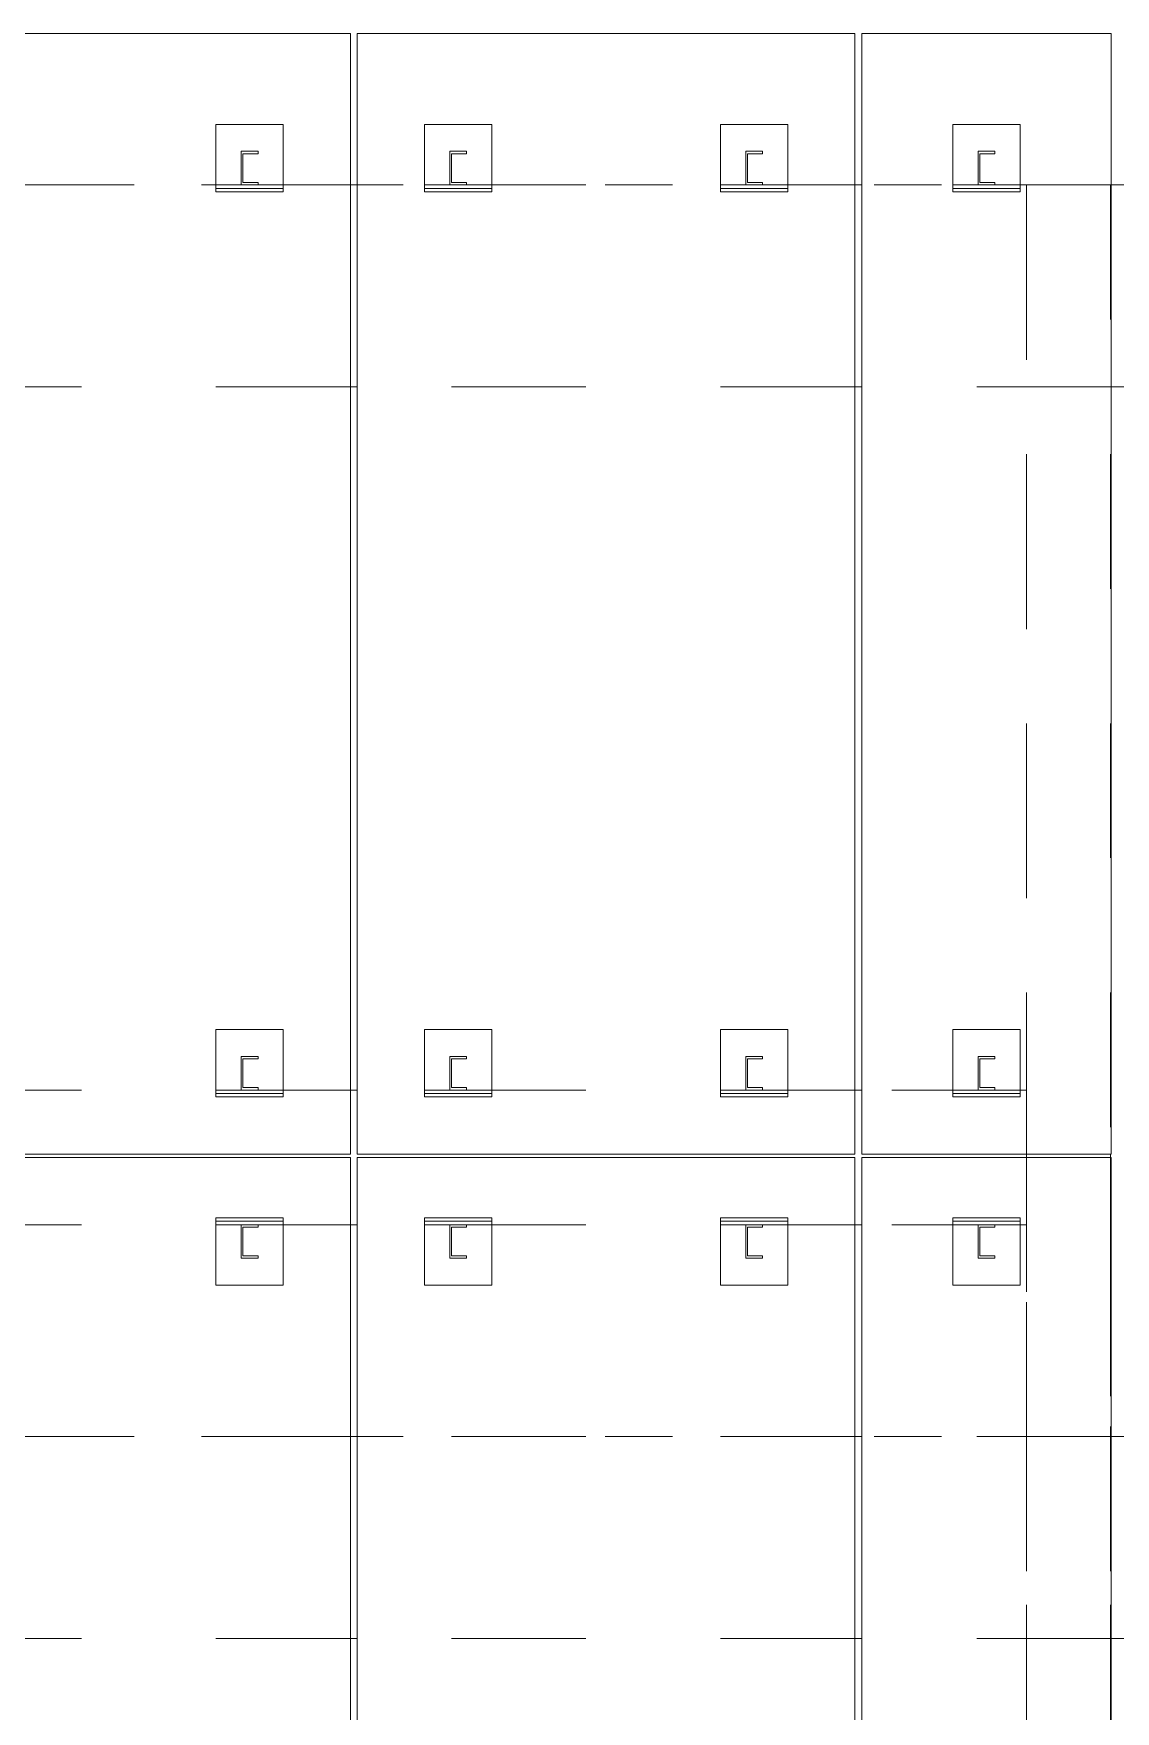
# Model space of a CAD drawing. Header units: millimetres. Extents: x 652937 to 1670132, y 1473552 to 2851037.
# Drawn here: x 663517.609 to 663520.826, y 1524532.704 to 1524537.69 of the extents above; entities that cross this region are included whole.
import ezdxf

# ---------------------------------------------------------------- set-up
doc = ezdxf.new("R2010")
doc.units = ezdxf.units.MM
for name, pattern in [('XKITLINE00', [0]), ('XKITLINE01', [4, 1, -1, 1, -1]), ('XKITLINE02', [4, 2, -2])]:
    doc.linetypes.add(name, pattern=pattern)
doc.layers.add('Part', color=7, linetype='Continuous', lineweight=0)
doc.layers.add('S-GRID', color=7, linetype='Continuous', lineweight=9)

# ---------------------------------------------------------------- blocks, each defined once
blk = doc.blocks.new('*A24823555')
at = {"layer": 'S-GRID', "color": 7, "linetype": 'XKITLINE01', "lineweight": 0}
blk.add_line((139.952037, 47.972868), (282.742408, 47.972868), dxfattribs=at)
blk = doc.blocks.new('*A24863559')
at = {"layer": 'S-GRID', "color": 7, "linetype": 'XKITLINE01', "lineweight": 0}
blk.add_line((139.952037, 66.572868), (282.742408, 66.572868), dxfattribs=at)
blk = doc.blocks.new('*A25143587')
at = {"layer": 'Part', "color": 7, "linetype": 'XKITLINE02', "lineweight": 0}
for p, q in [((226.217337, 31.472868), (226.217337, 47.972868)), ((226.217337, 47.972868), (226.217339, 47.972868)), ((226.217337, 47.972868), (227.467339, 47.972868)), ((226.217339, 47.972868), (226.217339, 37.222868)), ((227.467337, 31.472868), (227.467337, 47.972868)), ((227.467339, 47.972868), (227.467339, 37.222868)), ((226.217339, 37.122868), (226.217339, 31.472868)), ((227.467339, 37.122868), (227.467339, 31.472868)), ((226.217339, 31.472868), (226.217337, 31.472868)), ((226.217337, 31.472868), (227.467339, 31.472868))]:
    blk.add_line(p, q, dxfattribs=at)
at = {"layer": 'Part', "color": 7, "linetype": 'XKITLINE00', "lineweight": 0}
for p, q in [((226.217339, 37.222868), (226.217339, 37.122868)), ((227.467339, 37.222868), (227.467339, 37.122868))]:
    blk.add_line(p, q, dxfattribs=at)
blk = doc.blocks.new('*A25213594')
at = {"layer": 'Part', "color": 7, "linetype": 'XKITLINE00', "lineweight": 0}
for p, q in [((208.767361, 68.822868), (216.167361, 68.822868)), ((216.167361, 68.822868), (216.167361, 52.172868)), ((216.167361, 52.172868), (208.767361, 52.172868)), ((208.767361, 52.122868), (216.167361, 52.122868)), ((216.167361, 52.122868), (216.167361, 37.222868))]:
    blk.add_line(p, q, dxfattribs=at)
at = {"layer": 'Part', "color": 7, "linetype": 'XKITLINE02', "lineweight": 0}
for p, q in [((216.16736, 52.172868), (216.16736, 68.822868)), ((216.16736, 37.222868), (216.16736, 52.122868))]:
    blk.add_line(p, q, dxfattribs=at)
blk = doc.blocks.new('*A25223595')
at = {"layer": 'Part', "color": 7, "linetype": 'XKITLINE00', "lineweight": 0}
for p, q in [((216.26736, 68.822868), (216.267361, 68.822868)), ((216.267361, 68.822868), (223.667361, 68.822868)), ((216.267361, 68.822868), (216.267361, 52.172868)), ((223.667361, 68.822868), (223.667361, 52.172868)), ((216.267361, 52.172868), (216.26736, 52.172868)), ((216.26736, 52.122868), (216.267361, 52.122868)), ((223.667361, 52.172868), (216.267361, 52.172868)), ((216.267361, 52.122868), (223.667361, 52.122868)), ((216.267361, 52.122868), (216.267361, 37.222868)), ((223.667361, 52.122868), (223.667361, 37.222868))]:
    blk.add_line(p, q, dxfattribs=at)
at = {"layer": 'Part', "color": 7, "linetype": 'XKITLINE02', "lineweight": 0}
for p, q in [((216.267361, 68.822868), (216.26736, 68.822868)), ((216.26736, 68.822868), (216.26736, 52.172868)), ((223.66736, 52.172868), (223.66736, 68.822868)), ((216.267361, 52.172868), (216.26736, 52.172868)), ((216.267361, 52.122868), (216.26736, 52.122868)), ((216.26736, 52.122868), (216.26736, 37.222868)), ((223.66736, 37.222868), (223.66736, 52.122868))]:
    blk.add_line(p, q, dxfattribs=at)
blk = doc.blocks.new('*A25233596')
at = {"layer": 'Part', "color": 7, "linetype": 'XKITLINE00', "lineweight": 0}
for p, q in [((223.76736, 68.822868), (223.767361, 68.822868)), ((223.767361, 68.822868), (227.477361, 68.822868)), ((223.767361, 68.822868), (223.767361, 52.172868)), ((227.477361, 68.822868), (227.477361, 52.172868)), ((223.767361, 52.172868), (223.76736, 52.172868)), ((223.76736, 52.122868), (223.767361, 52.122868)), ((227.477361, 52.172868), (223.767361, 52.172868)), ((223.767361, 52.122868), (227.477361, 52.122868)), ((223.767361, 52.122868), (223.767361, 37.222868)), ((227.477361, 52.122868), (227.477361, 37.222868))]:
    blk.add_line(p, q, dxfattribs=at)
at = {"layer": 'Part', "color": 7, "linetype": 'XKITLINE02', "lineweight": 0}
for p, q in [((223.767361, 68.822868), (223.76736, 68.822868)), ((223.76736, 68.822868), (223.76736, 52.172868)), ((227.47736, 52.172868), (227.47736, 68.822868)), ((223.767361, 52.172868), (223.76736, 52.172868)), ((223.767361, 52.122868), (223.76736, 52.122868)), ((223.76736, 52.122868), (223.76736, 37.222868)), ((227.47736, 37.222868), (227.47736, 52.122868))]:
    blk.add_line(p, q, dxfattribs=at)
blk = doc.blocks.new('*A28003873')
at = {"layer": 'Part', "color": 7, "linetype": 'XKITLINE02', "lineweight": 0}
for p, q in [((216.167361, 47.972868), (208.767361, 47.972868)), ((223.667361, 47.972868), (216.267361, 47.972868)), ((227.477361, 47.972868), (223.767361, 47.972868)), ((216.167361, 44.972868), (208.767361, 44.972868)), ((223.667361, 44.972868), (216.267361, 44.972868)), ((227.477361, 44.972868), (223.767361, 44.972868))]:
    blk.add_line(p, q, dxfattribs=at)
at = {"layer": 'Part', "color": 7, "linetype": 'XKITLINE00', "lineweight": 0}
for p, q in [((216.267361, 47.972868), (216.167361, 47.972868)), ((223.767361, 47.972868), (223.667361, 47.972868)), ((271.212361, 47.972868), (227.477361, 47.972868)), ((216.267361, 44.972868), (216.167361, 44.972868)), ((223.767361, 44.972868), (223.667361, 44.972868)), ((271.212361, 44.972868), (227.477361, 44.972868))]:
    blk.add_line(p, q, dxfattribs=at)
blk = doc.blocks.new('*A28023875')
at = {"layer": 'Part', "color": 7, "linetype": 'XKITLINE00', "lineweight": 0}
for p, q in [((186.267361, 53.122868), (185.8184, 53.122868)), ((185.818401, 51.122868), (185.818401, 53.122868)), ((193.767361, 53.122868), (193.667361, 53.122868)), ((201.267361, 53.122868), (201.167361, 53.122868)), ((208.767361, 53.122868), (208.667361, 53.122868)), ((216.267361, 53.122868), (216.167361, 53.122868)), ((223.767361, 53.122868), (223.667361, 53.122868)), ((226.217339, 52.172868), (226.217339, 52.122868)), ((185.818401, 51.122868), (185.8184, 51.122868)), ((186.267361, 51.122868), (185.818401, 51.122868)), ((193.767361, 51.122868), (193.667361, 51.122868)), ((201.267361, 51.122868), (201.167361, 51.122868)), ((208.767361, 51.122868), (208.667361, 51.122868)), ((216.267361, 51.122868), (216.167361, 51.122868)), ((223.767361, 51.122868), (223.667361, 51.122868))]:
    blk.add_line(p, q, dxfattribs=at)
at = {"layer": 'Part', "color": 7, "linetype": 'XKITLINE02', "lineweight": 0}
for p, q in [((185.8184, 51.122868), (185.8184, 53.122868)), ((185.8184, 53.122868), (185.818401, 53.122868)), ((193.667361, 53.122868), (186.267361, 53.122868)), ((201.167361, 53.122868), (193.767361, 53.122868)), ((208.667361, 53.122868), (201.267361, 53.122868)), ((216.167361, 53.122868), (208.767361, 53.122868)), ((223.667361, 53.122868), (216.267361, 53.122868)), ((226.217339, 53.122868), (223.767361, 53.122868)), ((226.217338, 51.122868), (226.217338, 53.122868)), ((226.217338, 53.122868), (226.217339, 53.122868)), ((226.217339, 53.122868), (226.217339, 52.172868)), ((226.217339, 52.122868), (226.217339, 51.122868)), ((193.667361, 51.122868), (186.267361, 51.122868)), ((201.167361, 51.122868), (193.767361, 51.122868)), ((208.667361, 51.122868), (201.267361, 51.122868)), ((216.167361, 51.122868), (208.767361, 51.122868)), ((223.667361, 51.122868), (216.267361, 51.122868)), ((226.217339, 51.122868), (223.767361, 51.122868)), ((226.217339, 51.122868), (226.217338, 51.122868))]:
    blk.add_line(p, q, dxfattribs=at)
blk = doc.blocks.new('*A28033876')
at = {"layer": 'Part', "color": 7, "linetype": 'XKITLINE02', "lineweight": 0}
for p, q in [((216.167361, 66.572868), (208.767361, 66.572868)), ((223.667361, 66.572868), (216.267361, 66.572868)), ((227.477361, 66.572868), (223.767361, 66.572868)), ((216.167361, 63.572868), (208.767361, 63.572868)), ((223.667361, 63.572868), (216.267361, 63.572868)), ((227.477361, 63.572868), (223.767361, 63.572868))]:
    blk.add_line(p, q, dxfattribs=at)
at = {"layer": 'Part', "color": 7, "linetype": 'XKITLINE00', "lineweight": 0}
for p, q in [((216.267361, 66.572868), (216.167361, 66.572868)), ((223.767361, 66.572868), (223.667361, 66.572868)), ((271.212361, 66.572868), (227.477361, 66.572868)), ((216.267361, 63.572868), (216.167361, 63.572868)), ((223.767361, 63.572868), (223.667361, 63.572868)), ((271.212361, 63.572868), (227.477361, 63.572868))]:
    blk.add_line(p, q, dxfattribs=at)
blk = doc.blocks.new('*A31324204')
at = {"layer": 'Part', "color": 7, "linetype": 'XKITLINE02', "lineweight": 0}
for p, q in [((226.217337, 47.972868), (226.217337, 66.572868)), ((226.217337, 66.572868), (226.217339, 66.572868)), ((226.217337, 66.572868), (227.467339, 66.572868)), ((226.217339, 66.572868), (226.217339, 52.172868)), ((227.467337, 66.572868), (227.467337, 47.972868)), ((227.467339, 66.572868), (227.467339, 52.172868)), ((226.217339, 52.122868), (226.217339, 47.972868)), ((227.467339, 52.122868), (227.467339, 47.972868)), ((226.217339, 47.972868), (226.217337, 47.972868)), ((226.217337, 47.972868), (227.467339, 47.972868))]:
    blk.add_line(p, q, dxfattribs=at)
at = {"layer": 'Part', "color": 7, "linetype": 'XKITLINE00', "lineweight": 0}
for p, q in [((226.217339, 52.172868), (226.217339, 52.122868)), ((227.467339, 52.172868), (227.467339, 52.122868))]:
    blk.add_line(p, q, dxfattribs=at)
blk = doc.blocks.new('*A31434215')
at = {"layer": 'Part', "color": 7, "linetype": 'XKITLINE02', "lineweight": 0}
for p, q in [((215.167392, 51.222868), (214.16739, 51.222868)), ((214.16739, 51.222868), (214.16739, 50.222868)), ((214.167392, 50.222868), (214.167392, 51.222868)), ((215.16739, 50.222868), (215.16739, 51.222868)), ((215.167392, 50.222868), (215.167392, 51.222868)), ((214.16739, 50.222868), (215.167392, 50.222868))]:
    blk.add_line(p, q, dxfattribs=at)
blk = doc.blocks.new('*A31444216')
at = {"layer": 'Part', "color": 7, "linetype": 'XKITLINE02', "lineweight": 0}
for p, q in [((214.792407, 51.122868), (214.542407, 51.122868)), ((214.542407, 50.622868), (214.542407, 51.122868)), ((214.542407, 50.622868), (214.542407, 51.122868)), ((214.792407, 51.085368), (214.792407, 51.122868)), ((214.792407, 51.085368), (214.792407, 51.122868)), ((214.792407, 51.085368), (214.567407, 51.085368)), ((214.567407, 51.085368), (214.567407, 50.660368)), ((214.567407, 50.660368), (214.567407, 51.085368)), ((214.792407, 50.622868), (214.542407, 50.622868)), ((214.567407, 50.660368), (214.792407, 50.660368)), ((214.792407, 50.622868), (214.792407, 50.660368)), ((214.792407, 50.622868), (214.792407, 50.660368))]:
    blk.add_line(p, q, dxfattribs=at)
blk = doc.blocks.new('*A31454217')
at = {"layer": 'Part', "color": 7, "linetype": 'XKITLINE02', "lineweight": 0}
for p, q in [((218.267392, 51.222868), (217.26739, 51.222868)), ((217.26739, 51.222868), (217.26739, 50.222868)), ((217.267392, 50.222868), (217.267392, 51.222868)), ((218.26739, 50.222868), (218.26739, 51.222868)), ((218.267392, 50.222868), (218.267392, 51.222868)), ((217.26739, 50.222868), (218.267392, 50.222868))]:
    blk.add_line(p, q, dxfattribs=at)
blk = doc.blocks.new('*A31464218')
at = {"layer": 'Part', "color": 7, "linetype": 'XKITLINE02', "lineweight": 0}
for p, q in [((217.892407, 51.122868), (217.642407, 51.122868)), ((217.642407, 50.622868), (217.642407, 51.122868)), ((217.642407, 50.622868), (217.642407, 51.122868)), ((217.892407, 51.085368), (217.892407, 51.122868)), ((217.892407, 51.085368), (217.892407, 51.122868)), ((217.892407, 51.085368), (217.667407, 51.085368)), ((217.667407, 51.085368), (217.667407, 50.660368)), ((217.667407, 50.660368), (217.667407, 51.085368)), ((217.892407, 50.622868), (217.642407, 50.622868)), ((217.667407, 50.660368), (217.892407, 50.660368)), ((217.892407, 50.622868), (217.892407, 50.660368)), ((217.892407, 50.622868), (217.892407, 50.660368))]:
    blk.add_line(p, q, dxfattribs=at)
blk = doc.blocks.new('*A31474219')
at = {"layer": 'Part', "color": 7, "linetype": 'XKITLINE02', "lineweight": 0}
for p, q in [((222.667392, 51.222868), (221.66739, 51.222868)), ((221.66739, 51.222868), (221.66739, 50.222868)), ((221.667392, 50.222868), (221.667392, 51.222868)), ((222.66739, 50.222868), (222.66739, 51.222868)), ((222.667392, 50.222868), (222.667392, 51.222868)), ((221.66739, 50.222868), (222.667392, 50.222868))]:
    blk.add_line(p, q, dxfattribs=at)
blk = doc.blocks.new('*A31484220')
at = {"layer": 'Part', "color": 7, "linetype": 'XKITLINE02', "lineweight": 0}
for p, q in [((222.292407, 51.122868), (222.042407, 51.122868)), ((222.042407, 50.622868), (222.042407, 51.122868)), ((222.042407, 50.622868), (222.042407, 51.122868)), ((222.292407, 51.085368), (222.292407, 51.122868)), ((222.292407, 51.085368), (222.292407, 51.122868)), ((222.292407, 51.085368), (222.067407, 51.085368)), ((222.067407, 51.085368), (222.067407, 50.660368)), ((222.067407, 50.660368), (222.067407, 51.085368)), ((222.292407, 50.622868), (222.042407, 50.622868)), ((222.067407, 50.660368), (222.292407, 50.660368)), ((222.292407, 50.622868), (222.292407, 50.660368)), ((222.292407, 50.622868), (222.292407, 50.660368))]:
    blk.add_line(p, q, dxfattribs=at)
blk = doc.blocks.new('*A31494221')
at = {"layer": 'Part', "color": 7, "linetype": 'XKITLINE02', "lineweight": 0}
for p, q in [((226.122392, 51.222868), (225.12239, 51.222868)), ((225.12239, 51.222868), (225.12239, 50.222868)), ((225.122392, 50.222868), (225.122392, 51.222868)), ((226.12239, 50.222868), (226.12239, 51.222868)), ((226.122392, 50.222868), (226.122392, 51.222868)), ((225.12239, 50.222868), (226.122392, 50.222868))]:
    blk.add_line(p, q, dxfattribs=at)
blk = doc.blocks.new('*A31504222')
at = {"layer": 'Part', "color": 7, "linetype": 'XKITLINE02', "lineweight": 0}
for p, q in [((225.747407, 51.122868), (225.497407, 51.122868)), ((225.497407, 50.622868), (225.497407, 51.122868)), ((225.497407, 50.622868), (225.497407, 51.122868)), ((225.747407, 51.085368), (225.747407, 51.122868)), ((225.747407, 51.085368), (225.747407, 51.122868)), ((225.747407, 51.085368), (225.522407, 51.085368)), ((225.522407, 51.085368), (225.522407, 50.660368)), ((225.522407, 50.660368), (225.522407, 51.085368)), ((225.747407, 50.622868), (225.497407, 50.622868)), ((225.522407, 50.660368), (225.747407, 50.660368)), ((225.747407, 50.622868), (225.747407, 50.660368)), ((225.747407, 50.622868), (225.747407, 50.660368))]:
    blk.add_line(p, q, dxfattribs=at)
blk = doc.blocks.new('*A31864258')
at = {"layer": 'Part', "color": 7, "linetype": 'XKITLINE02', "lineweight": 0}
for p, q in [((215.167407, 51.172868), (214.167406, 51.172868)), ((214.167406, 51.172868), (214.167406, 51.122868)), ((214.167406, 51.122868), (215.167407, 51.122868)), ((214.167407, 51.172868), (214.167407, 51.122868)), ((215.167406, 51.172868), (215.167407, 51.172868)), ((215.167406, 51.172868), (215.167406, 51.122868)), ((215.167406, 51.122868), (215.167407, 51.122868)), ((215.167407, 51.122868), (215.167407, 51.172868))]:
    blk.add_line(p, q, dxfattribs=at)
blk = doc.blocks.new('*A31874259')
at = {"layer": 'Part', "color": 7, "linetype": 'XKITLINE02', "lineweight": 0}
for p, q in [((218.267407, 51.172868), (217.267406, 51.172868)), ((217.267406, 51.172868), (217.267406, 51.122868)), ((217.267406, 51.122868), (218.267407, 51.122868)), ((217.267407, 51.172868), (217.267407, 51.122868)), ((218.267406, 51.172868), (218.267407, 51.172868)), ((218.267406, 51.172868), (218.267406, 51.122868)), ((218.267406, 51.122868), (218.267407, 51.122868)), ((218.267407, 51.122868), (218.267407, 51.172868))]:
    blk.add_line(p, q, dxfattribs=at)
blk = doc.blocks.new('*A31884260')
at = {"layer": 'Part', "color": 7, "linetype": 'XKITLINE02', "lineweight": 0}
for p, q in [((222.667407, 51.172868), (221.667406, 51.172868)), ((221.667406, 51.172868), (221.667406, 51.122868)), ((221.667406, 51.122868), (222.667407, 51.122868)), ((221.667407, 51.172868), (221.667407, 51.122868)), ((222.667406, 51.172868), (222.667407, 51.172868)), ((222.667406, 51.172868), (222.667406, 51.122868)), ((222.667406, 51.122868), (222.667407, 51.122868)), ((222.667407, 51.122868), (222.667407, 51.172868))]:
    blk.add_line(p, q, dxfattribs=at)
blk = doc.blocks.new('*A31894261')
at = {"layer": 'Part', "color": 7, "linetype": 'XKITLINE02', "lineweight": 0}
for p, q in [((226.122407, 51.172868), (225.122406, 51.172868)), ((225.122406, 51.172868), (225.122406, 51.122868)), ((225.122406, 51.122868), (226.122407, 51.122868)), ((225.122407, 51.172868), (225.122407, 51.122868)), ((226.122406, 51.172868), (226.122407, 51.172868)), ((226.122406, 51.172868), (226.122406, 51.122868)), ((226.122406, 51.122868), (226.122407, 51.122868)), ((226.122407, 51.122868), (226.122407, 51.172868))]:
    blk.add_line(p, q, dxfattribs=at)
blk = doc.blocks.new('*A31904262')
at = {"layer": 'Part', "color": 7, "linetype": 'XKITLINE02', "lineweight": 0}
for p, q in [((215.167392, 54.022868), (214.16739, 54.022868)), ((214.16739, 54.022868), (214.16739, 53.022868)), ((214.167392, 53.022868), (214.167392, 54.022868)), ((215.16739, 53.022868), (215.16739, 54.022868)), ((215.167392, 53.022868), (215.167392, 54.022868)), ((214.16739, 53.022868), (215.167392, 53.022868))]:
    blk.add_line(p, q, dxfattribs=at)
blk = doc.blocks.new('*A31914263')
at = {"layer": 'Part', "color": 7, "linetype": 'XKITLINE02', "lineweight": 0}
for p, q in [((214.792407, 53.622868), (214.542407, 53.622868)), ((214.542407, 53.122868), (214.542407, 53.622868)), ((214.542407, 53.122868), (214.542407, 53.622868)), ((214.792407, 53.585368), (214.792407, 53.622868)), ((214.792407, 53.585368), (214.792407, 53.622868)), ((214.792407, 53.585368), (214.567407, 53.585368)), ((214.567407, 53.585368), (214.567407, 53.160368)), ((214.567407, 53.160368), (214.567407, 53.585368)), ((214.792407, 53.122868), (214.542407, 53.122868)), ((214.567407, 53.160368), (214.792407, 53.160368)), ((214.792407, 53.122868), (214.792407, 53.160368)), ((214.792407, 53.122868), (214.792407, 53.160368))]:
    blk.add_line(p, q, dxfattribs=at)
blk = doc.blocks.new('*A31924264')
at = {"layer": 'Part', "color": 7, "linetype": 'XKITLINE02', "lineweight": 0}
for p, q in [((215.167407, 53.122868), (214.167406, 53.122868)), ((214.167406, 53.122868), (214.167406, 53.072868)), ((214.167407, 53.122868), (214.167407, 53.072868)), ((215.167406, 53.122868), (215.167407, 53.122868)), ((215.167406, 53.122868), (215.167406, 53.072868)), ((215.167407, 53.072868), (215.167407, 53.122868)), ((214.167406, 53.072868), (215.167407, 53.072868)), ((215.167406, 53.072868), (215.167407, 53.072868))]:
    blk.add_line(p, q, dxfattribs=at)
blk = doc.blocks.new('*A31934265')
at = {"layer": 'Part', "color": 7, "linetype": 'XKITLINE02', "lineweight": 0}
for p, q in [((218.267392, 54.022868), (217.26739, 54.022868)), ((217.26739, 54.022868), (217.26739, 53.022868)), ((217.267392, 53.022868), (217.267392, 54.022868)), ((218.26739, 53.022868), (218.26739, 54.022868)), ((218.267392, 53.022868), (218.267392, 54.022868)), ((217.26739, 53.022868), (218.267392, 53.022868))]:
    blk.add_line(p, q, dxfattribs=at)
blk = doc.blocks.new('*A31944266')
at = {"layer": 'Part', "color": 7, "linetype": 'XKITLINE02', "lineweight": 0}
for p, q in [((217.892407, 53.622868), (217.642407, 53.622868)), ((217.642407, 53.122868), (217.642407, 53.622868)), ((217.642407, 53.122868), (217.642407, 53.622868)), ((217.892407, 53.585368), (217.892407, 53.622868)), ((217.892407, 53.585368), (217.892407, 53.622868)), ((217.892407, 53.585368), (217.667407, 53.585368)), ((217.667407, 53.585368), (217.667407, 53.160368)), ((217.667407, 53.160368), (217.667407, 53.585368)), ((217.892407, 53.122868), (217.642407, 53.122868)), ((217.667407, 53.160368), (217.892407, 53.160368)), ((217.892407, 53.122868), (217.892407, 53.160368)), ((217.892407, 53.122868), (217.892407, 53.160368))]:
    blk.add_line(p, q, dxfattribs=at)
blk = doc.blocks.new('*A31954267')
at = {"layer": 'Part', "color": 7, "linetype": 'XKITLINE02', "lineweight": 0}
for p, q in [((218.267407, 53.122868), (217.267406, 53.122868)), ((217.267406, 53.122868), (217.267406, 53.072868)), ((217.267407, 53.122868), (217.267407, 53.072868)), ((218.267406, 53.122868), (218.267407, 53.122868)), ((218.267406, 53.122868), (218.267406, 53.072868)), ((218.267407, 53.072868), (218.267407, 53.122868)), ((217.267406, 53.072868), (218.267407, 53.072868)), ((218.267406, 53.072868), (218.267407, 53.072868))]:
    blk.add_line(p, q, dxfattribs=at)
blk = doc.blocks.new('*A31964268')
at = {"layer": 'Part', "color": 7, "linetype": 'XKITLINE02', "lineweight": 0}
for p, q in [((222.667392, 54.022868), (221.66739, 54.022868)), ((221.66739, 54.022868), (221.66739, 53.022868)), ((221.667392, 53.022868), (221.667392, 54.022868)), ((222.66739, 53.022868), (222.66739, 54.022868)), ((222.667392, 53.022868), (222.667392, 54.022868)), ((221.66739, 53.022868), (222.667392, 53.022868))]:
    blk.add_line(p, q, dxfattribs=at)
blk = doc.blocks.new('*A31974269')
at = {"layer": 'Part', "color": 7, "linetype": 'XKITLINE02', "lineweight": 0}
for p, q in [((222.292407, 53.622868), (222.042407, 53.622868)), ((222.042407, 53.122868), (222.042407, 53.622868)), ((222.042407, 53.122868), (222.042407, 53.622868)), ((222.292407, 53.585368), (222.292407, 53.622868)), ((222.292407, 53.585368), (222.292407, 53.622868)), ((222.292407, 53.585368), (222.067407, 53.585368)), ((222.067407, 53.585368), (222.067407, 53.160368)), ((222.067407, 53.160368), (222.067407, 53.585368)), ((222.292407, 53.122868), (222.042407, 53.122868)), ((222.067407, 53.160368), (222.292407, 53.160368)), ((222.292407, 53.122868), (222.292407, 53.160368)), ((222.292407, 53.122868), (222.292407, 53.160368))]:
    blk.add_line(p, q, dxfattribs=at)
blk = doc.blocks.new('*A31984270')
at = {"layer": 'Part', "color": 7, "linetype": 'XKITLINE02', "lineweight": 0}
for p, q in [((222.667407, 53.122868), (221.667406, 53.122868)), ((221.667406, 53.122868), (221.667406, 53.072868)), ((221.667407, 53.122868), (221.667407, 53.072868)), ((222.667406, 53.122868), (222.667407, 53.122868)), ((222.667406, 53.122868), (222.667406, 53.072868)), ((222.667407, 53.072868), (222.667407, 53.122868)), ((221.667406, 53.072868), (222.667407, 53.072868)), ((222.667406, 53.072868), (222.667407, 53.072868))]:
    blk.add_line(p, q, dxfattribs=at)
blk = doc.blocks.new('*A31994271')
at = {"layer": 'Part', "color": 7, "linetype": 'XKITLINE02', "lineweight": 0}
for p, q in [((225.747407, 53.622868), (225.497407, 53.622868)), ((225.497407, 53.122868), (225.497407, 53.622868)), ((225.497407, 53.122868), (225.497407, 53.622868)), ((225.747407, 53.585368), (225.747407, 53.622868)), ((225.747407, 53.585368), (225.747407, 53.622868)), ((225.747407, 53.585368), (225.522407, 53.585368)), ((225.522407, 53.585368), (225.522407, 53.160368)), ((225.522407, 53.160368), (225.522407, 53.585368)), ((225.747407, 53.122868), (225.497407, 53.122868)), ((225.522407, 53.160368), (225.747407, 53.160368)), ((225.747407, 53.122868), (225.747407, 53.160368)), ((225.747407, 53.122868), (225.747407, 53.160368))]:
    blk.add_line(p, q, dxfattribs=at)
blk = doc.blocks.new('*A32004272')
at = {"layer": 'Part', "color": 7, "linetype": 'XKITLINE02', "lineweight": 0}
for p, q in [((226.122392, 54.022868), (225.12239, 54.022868)), ((225.12239, 54.022868), (225.12239, 53.022868)), ((225.122392, 53.022868), (225.122392, 54.022868)), ((226.12239, 53.022868), (226.12239, 54.022868)), ((226.122392, 53.022868), (226.122392, 54.022868)), ((225.12239, 53.022868), (226.122392, 53.022868))]:
    blk.add_line(p, q, dxfattribs=at)
blk = doc.blocks.new('*A32014273')
at = {"layer": 'Part', "color": 7, "linetype": 'XKITLINE02', "lineweight": 0}
for p, q in [((226.122407, 53.122868), (225.122406, 53.122868)), ((225.122406, 53.122868), (225.122406, 53.072868)), ((225.122407, 53.122868), (225.122407, 53.072868)), ((226.122406, 53.122868), (226.122407, 53.122868)), ((226.122406, 53.122868), (226.122406, 53.072868)), ((226.122407, 53.072868), (226.122407, 53.122868)), ((225.122406, 53.072868), (226.122407, 53.072868)), ((226.122406, 53.072868), (226.122407, 53.072868))]:
    blk.add_line(p, q, dxfattribs=at)
blk = doc.blocks.new('*A32464318')
at = {"layer": 'Part', "color": 7, "linetype": 'XKITLINE02', "lineweight": 0}
for p, q in [((215.167407, 66.572868), (214.167406, 66.572868)), ((214.167406, 66.572868), (214.167406, 66.522868)), ((214.167407, 66.572868), (214.167407, 66.522868)), ((215.167406, 66.572868), (215.167407, 66.572868)), ((215.167406, 66.572868), (215.167406, 66.522868)), ((215.167407, 66.522868), (215.167407, 66.572868)), ((214.167406, 66.522868), (215.167407, 66.522868)), ((215.167406, 66.522868), (215.167407, 66.522868))]:
    blk.add_line(p, q, dxfattribs=at)
blk = doc.blocks.new('*A32474319')
at = {"layer": 'Part', "color": 7, "linetype": 'XKITLINE02', "lineweight": 0}
for p, q in [((218.267407, 66.572868), (217.267406, 66.572868)), ((217.267406, 66.572868), (217.267406, 66.522868)), ((217.267407, 66.572868), (217.267407, 66.522868)), ((218.267406, 66.572868), (218.267407, 66.572868)), ((218.267406, 66.572868), (218.267406, 66.522868)), ((218.267407, 66.522868), (218.267407, 66.572868)), ((217.267406, 66.522868), (218.267407, 66.522868)), ((218.267406, 66.522868), (218.267407, 66.522868))]:
    blk.add_line(p, q, dxfattribs=at)
blk = doc.blocks.new('*A32484320')
at = {"layer": 'Part', "color": 7, "linetype": 'XKITLINE02', "lineweight": 0}
for p, q in [((222.667407, 66.572868), (221.667406, 66.572868)), ((221.667406, 66.572868), (221.667406, 66.522868)), ((221.667407, 66.572868), (221.667407, 66.522868)), ((222.667406, 66.572868), (222.667407, 66.572868)), ((222.667406, 66.572868), (222.667406, 66.522868)), ((222.667407, 66.522868), (222.667407, 66.572868)), ((221.667406, 66.522868), (222.667407, 66.522868)), ((222.667406, 66.522868), (222.667407, 66.522868))]:
    blk.add_line(p, q, dxfattribs=at)
blk = doc.blocks.new('*A32494321')
at = {"layer": 'Part', "color": 7, "linetype": 'XKITLINE02', "lineweight": 0}
for p, q in [((226.122407, 66.572868), (225.122406, 66.572868)), ((225.122406, 66.572868), (225.122406, 66.522868)), ((225.122407, 66.572868), (225.122407, 66.522868)), ((226.122406, 66.572868), (226.122407, 66.572868)), ((226.122406, 66.572868), (226.122406, 66.522868)), ((226.122407, 66.522868), (226.122407, 66.572868)), ((225.122406, 66.522868), (226.122407, 66.522868)), ((226.122406, 66.522868), (226.122407, 66.522868))]:
    blk.add_line(p, q, dxfattribs=at)
blk = doc.blocks.new('*A32504322')
at = {"layer": 'Part', "color": 7, "linetype": 'XKITLINE02', "lineweight": 0}
for p, q in [((214.792407, 67.072868), (214.542406, 67.072868)), ((214.542406, 66.572868), (214.542406, 67.072868)), ((214.542407, 66.572868), (214.542407, 67.072868)), ((214.792406, 67.035368), (214.792406, 67.072868)), ((214.792407, 67.035368), (214.792407, 67.072868)), ((214.792407, 67.035368), (214.567406, 67.035368)), ((214.567406, 67.035368), (214.567406, 66.610368)), ((214.567407, 66.610368), (214.567407, 67.035368)), ((214.792407, 66.572868), (214.542406, 66.572868)), ((214.567406, 66.610368), (214.792407, 66.610368)), ((214.792406, 66.572868), (214.792406, 66.610368)), ((214.792407, 66.572868), (214.792407, 66.610368))]:
    blk.add_line(p, q, dxfattribs=at)
blk = doc.blocks.new('*A32514323')
at = {"layer": 'Part', "color": 7, "linetype": 'XKITLINE02', "lineweight": 0}
for p, q in [((215.167392, 67.472868), (214.16739, 67.472868)), ((214.16739, 67.472868), (214.16739, 66.472868)), ((214.167392, 66.472868), (214.167392, 67.472868)), ((215.16739, 66.472868), (215.16739, 67.472868)), ((215.167392, 66.472868), (215.167392, 67.472868)), ((214.16739, 66.472868), (215.167392, 66.472868))]:
    blk.add_line(p, q, dxfattribs=at)
blk = doc.blocks.new('*A32524324')
at = {"layer": 'Part', "color": 7, "linetype": 'XKITLINE02', "lineweight": 0}
for p, q in [((222.292407, 67.072868), (222.042406, 67.072868)), ((222.042406, 66.572868), (222.042406, 67.072868)), ((222.042407, 66.572868), (222.042407, 67.072868)), ((222.292406, 67.035368), (222.292406, 67.072868)), ((222.292407, 67.035368), (222.292407, 67.072868)), ((222.292407, 67.035368), (222.067406, 67.035368)), ((222.067406, 67.035368), (222.067406, 66.610368)), ((222.067407, 66.610368), (222.067407, 67.035368)), ((222.292407, 66.572868), (222.042406, 66.572868)), ((222.067406, 66.610368), (222.292407, 66.610368)), ((222.292406, 66.572868), (222.292406, 66.610368)), ((222.292407, 66.572868), (222.292407, 66.610368))]:
    blk.add_line(p, q, dxfattribs=at)
blk = doc.blocks.new('*A32534325')
at = {"layer": 'Part', "color": 7, "linetype": 'XKITLINE02', "lineweight": 0}
for p, q in [((217.892407, 67.072868), (217.642406, 67.072868)), ((217.642406, 66.572868), (217.642406, 67.072868)), ((217.642407, 66.572868), (217.642407, 67.072868)), ((217.892406, 67.035368), (217.892406, 67.072868)), ((217.892407, 67.035368), (217.892407, 67.072868)), ((217.892407, 67.035368), (217.667406, 67.035368)), ((217.667406, 67.035368), (217.667406, 66.610368)), ((217.667407, 66.610368), (217.667407, 67.035368)), ((217.892407, 66.572868), (217.642406, 66.572868)), ((217.667406, 66.610368), (217.892407, 66.610368)), ((217.892406, 66.572868), (217.892406, 66.610368)), ((217.892407, 66.572868), (217.892407, 66.610368))]:
    blk.add_line(p, q, dxfattribs=at)
blk = doc.blocks.new('*A32544326')
at = {"layer": 'Part', "color": 7, "linetype": 'XKITLINE02', "lineweight": 0}
for p, q in [((222.667392, 67.472868), (221.66739, 67.472868)), ((221.66739, 67.472868), (221.66739, 66.472868)), ((221.667392, 66.472868), (221.667392, 67.472868)), ((222.66739, 66.472868), (222.66739, 67.472868)), ((222.667392, 66.472868), (222.667392, 67.472868)), ((221.66739, 66.472868), (222.667392, 66.472868))]:
    blk.add_line(p, q, dxfattribs=at)
blk = doc.blocks.new('*A32554327')
at = {"layer": 'Part', "color": 7, "linetype": 'XKITLINE02', "lineweight": 0}
for p, q in [((218.267392, 67.472868), (217.26739, 67.472868)), ((217.26739, 67.472868), (217.26739, 66.472868)), ((217.267392, 66.472868), (217.267392, 67.472868)), ((218.26739, 66.472868), (218.26739, 67.472868)), ((218.267392, 66.472868), (218.267392, 67.472868)), ((217.26739, 66.472868), (218.267392, 66.472868))]:
    blk.add_line(p, q, dxfattribs=at)
blk = doc.blocks.new('*A32564328')
at = {"layer": 'Part', "color": 7, "linetype": 'XKITLINE02', "lineweight": 0}
for p, q in [((226.122392, 67.472868), (225.12239, 67.472868)), ((225.12239, 67.472868), (225.12239, 66.472868)), ((225.122392, 66.472868), (225.122392, 67.472868)), ((226.12239, 66.472868), (226.12239, 67.472868)), ((226.122392, 66.472868), (226.122392, 67.472868)), ((225.12239, 66.472868), (226.122392, 66.472868))]:
    blk.add_line(p, q, dxfattribs=at)
blk = doc.blocks.new('*A32574329')
at = {"layer": 'Part', "color": 7, "linetype": 'XKITLINE02', "lineweight": 0}
for p, q in [((225.747407, 67.072868), (225.497406, 67.072868)), ((225.497406, 66.572868), (225.497406, 67.072868)), ((225.497407, 66.572868), (225.497407, 67.072868)), ((225.747406, 67.035368), (225.747406, 67.072868)), ((225.747407, 67.035368), (225.747407, 67.072868)), ((225.747407, 67.035368), (225.522406, 67.035368)), ((225.522406, 67.035368), (225.522406, 66.610368)), ((225.522407, 66.610368), (225.522407, 67.035368)), ((225.747407, 66.572868), (225.497406, 66.572868)), ((225.522406, 66.610368), (225.747407, 66.610368)), ((225.747406, 66.572868), (225.747406, 66.610368)), ((225.747407, 66.572868), (225.747407, 66.610368))]:
    blk.add_line(p, q, dxfattribs=at)

msp = doc.modelspace()

# ---------------------------------------------------------------- block references
at = {"color": 7, "lineweight": 0, "xscale": 0.2, "yscale": 0.2, "zscale": 0.2}
for name in ['*A25213594', '*A25223595', '*A25233596', '*A24863559', '*A32514323', '*A32554327', '*A32544326', '*A32564328', '*A32504322', '*A32534325', '*A32524324', '*A32574329', '*A28033876', '*A32464318', '*A32474319', '*A32484320', '*A32494321', '*A31324204', '*A31904262', '*A31934265', '*A31964268', '*A32004272', '*A31914263', '*A31944266', '*A31974269', '*A31994271', '*A28023875', '*A31924264', '*A31954267', '*A31984270', '*A32014273', '*A31434215', '*A31864258', '*A31454217', '*A31874259', '*A31474219', '*A31884260', '*A31494221', '*A31894261', '*A31444216', '*A31464218', '*A31484220', '*A31504222', '*A24823555', '*A28003873', '*A25143587']:
    msp.add_blockref(name, (663475.3182, 1524523.9257), dxfattribs=at)

doc.saveas('drawing.dxf')
